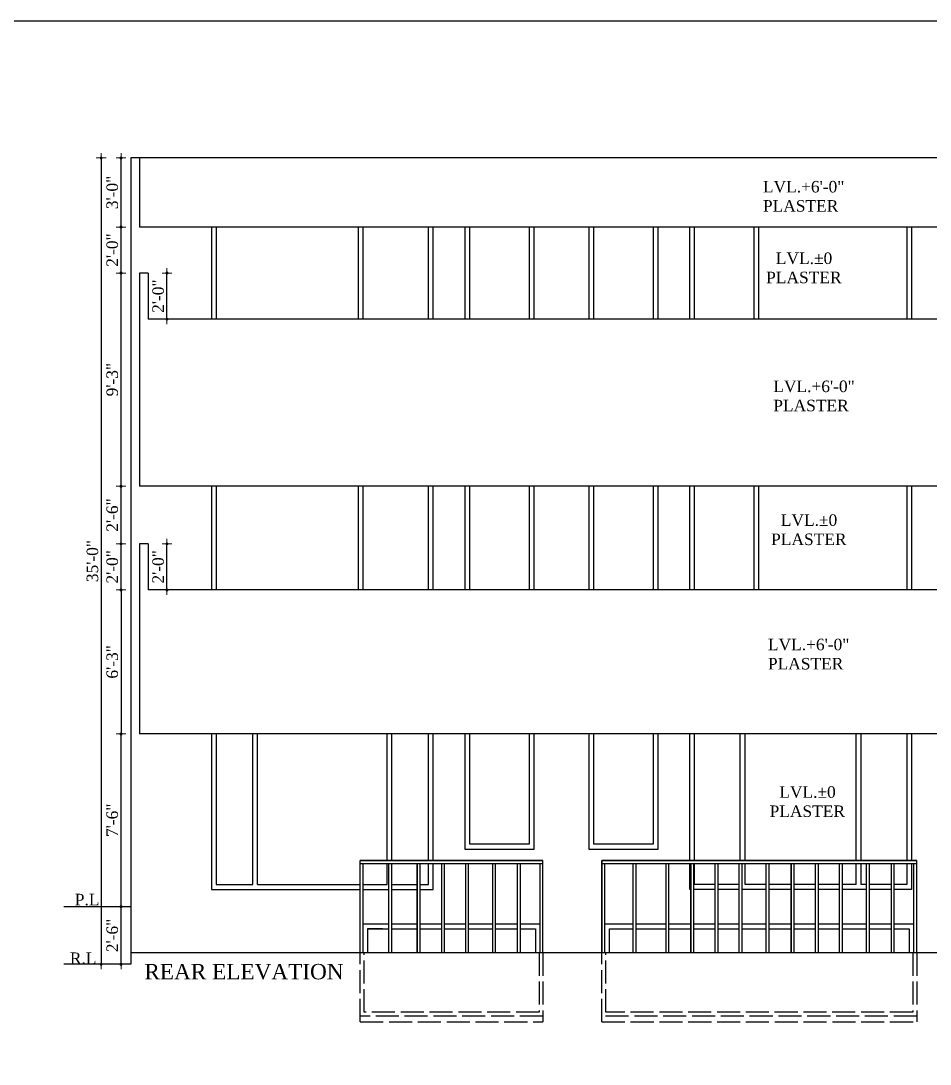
# Model space of a CAD drawing. Header units: feet. Extents: x 29269 to 32217, y -19918 to 20536.
# Drawn here: x 30486 to 30959, y -19324 to -18780 of the extents above; entities that cross this region are included whole.
import ezdxf
from ezdxf.enums import TextEntityAlignment as Align

# ---------------------------------------------------------------- set-up
doc = ezdxf.new("R2010")
doc.units = ezdxf.units.FT
doc.header["$MEASUREMENT"] = 0
doc.header["$PDMODE"] = 2
doc.linetypes.add('ACAD_ISO02W100', pattern=[15, 12, -3])
doc.layers.get('0').update_dxf_attribs({"lineweight": 30})
for name, color, linetype, lineweight in [('D.DIM.', 191, 'Continuous', 5), ('TEXT', 150, 'Continuous', 30), ('WALL', 10, 'Continuous', 30), ('WIN', 170, 'Continuous', 30)]:
    doc.layers.add(name, color=color, linetype=linetype, lineweight=lineweight)
doc.layers.add('P.HAELTH', color=221, linetype='Continuous')
doc.styles.add('GURPREET', font='times.ttf')
doc.dimstyles.new('GURPREET', dxfattribs={"dimtxt": 6, "dimasz": 0.4, "dimexe": 0.18, "dimexo": 0.0625, "dimgap": 1.5, "dimtad": 1, "dimdec": 1, "dimzin": 3, "dimdsep": 46, "dimlunit": 4, "dimtxsty": 'GURPREET', "dimblk": 'DIM TIK', "dimcen": 1, "dimse1": 1, "dimse2": 1, "dimclrd": 4, "dimclrt": 7, "dimadec": 0, "dimazin": 0, "dimtfac": 0.75, "dimtdec": 1, "dimtix": 1, "dimtmove": 2, "dimatfit": 3, "dimfxl": 0.18, "dimtolj": 1, "dimtzin": 0, "dimlwd": 25, "dimarcsym": 0})

# ---------------------------------------------------------------- blocks, each defined once
blk = doc.blocks.new('DIM TIK')
blk.add_hatch(color=7).paths.add_polyline_path([(-1.4, 0, 1), (1.4, 0, 1)])
at = {"color": 7}
for p, q in [((0, 1.4), (0, 6.4)), ((1.4, 0), (6.4, 0)), ((-6.4, 0), (-1.4, 0)), ((0, -6.4), (0, -1.4))]:
    blk.add_line(p, q, dxfattribs=at)
blk.add_circle((0, 0), 1.45, dxfattribs=at)
blk = doc.blocks.new('*D166')
at = {"layer": 'D.DIM.', "color": 4, "linetype": 'Continuous', "lineweight": 25, "transparency": 16777216}
blk.add_line((30538.04, -19271.34), (30538.04, -19242.14), dxfattribs=at)
at = {"layer": 'Defpoints', "color": 0, "transparency": 16777216}
for p in [(30538.04, -19241.74), (30543.09, -19241.74), (30543.09, -19271.74)]:
    blk.add_point(p, dxfattribs=at)
at = {"layer": 'D.DIM.', "color": 4, "lineweight": 25, "transparency": 16777216, "xscale": 0.4, "yscale": 0.4, "zscale": 0.4}
for p, rotation in [((30538.04, -19241.74), 90), ((30538.04, -19271.74), 270)]:
    blk.add_blockref('DIM TIK', p, dxfattribs=dict(at, rotation=rotation))
at = {"layer": 'D.DIM.', "color": 7, "transparency": 16777216, "insert": (30533.49, -19256.74), "char_height": 6, "attachment_point": 5, "rotation": 90, "style": 'GURPREET'}
blk.add_mtext('\\A1;2\'-6"', dxfattribs=at)
blk = doc.blocks.new('*D167')
at = {"layer": 'D.DIM.', "color": 4, "linetype": 'Continuous', "lineweight": 25, "transparency": 16777216}
blk.add_line((30538.04, -19241.34), (30538.04, -19152.14), dxfattribs=at)
at = {"layer": 'Defpoints', "color": 0, "transparency": 16777216}
for p in [(30538.04, -19151.74), (30547.59, -19151.74), (30543.09, -19241.74)]:
    blk.add_point(p, dxfattribs=at)
at = {"layer": 'D.DIM.', "color": 4, "lineweight": 25, "transparency": 16777216, "xscale": 0.4, "yscale": 0.4, "zscale": 0.4}
for p, rotation in [((30538.04, -19151.74), 90), ((30538.04, -19241.74), 270)]:
    blk.add_blockref('DIM TIK', p, dxfattribs=dict(at, rotation=rotation))
at = {"layer": 'D.DIM.', "color": 7, "transparency": 16777216, "insert": (30533.48, -19196.74), "char_height": 6, "attachment_point": 5, "rotation": 90, "style": 'GURPREET'}
blk.add_mtext('\\A1;7\'-6"', dxfattribs=at)
blk = doc.blocks.new('*D168')
at = {"layer": 'D.DIM.', "color": 4, "linetype": 'Continuous', "lineweight": 25, "transparency": 16777216}
blk.add_line((30538.04, -19076.34), (30538.04, -19053.14), dxfattribs=at)
at = {"layer": 'Defpoints', "color": 0, "transparency": 16777216}
for p in [(30538.04, -19052.74), (30547.59, -19052.74), (30552.09, -19076.74)]:
    blk.add_point(p, dxfattribs=at)
at = {"layer": 'D.DIM.', "color": 4, "lineweight": 25, "transparency": 16777216, "xscale": 0.4, "yscale": 0.4, "zscale": 0.4}
for p, rotation in [((30538.04, -19052.74), 90), ((30538.04, -19076.74), 270)]:
    blk.add_blockref('DIM TIK', p, dxfattribs=dict(at, rotation=rotation))
at = {"layer": 'D.DIM.', "color": 7, "transparency": 16777216, "insert": (30533.49, -19064.74), "char_height": 6, "attachment_point": 5, "rotation": 90, "style": 'GURPREET'}
blk.add_mtext('\\A1;2\'-0"', dxfattribs=at)
blk = doc.blocks.new('*D169')
at = {"layer": 'D.DIM.', "color": 4, "linetype": 'Continuous', "lineweight": 25, "transparency": 16777216}
blk.add_line((30538.04, -19052.34), (30538.04, -19023.14), dxfattribs=at)
at = {"layer": 'Defpoints', "color": 0, "transparency": 16777216}
for p in [(30538.04, -19022.74), (30547.59, -19022.74), (30547.59, -19052.74)]:
    blk.add_point(p, dxfattribs=at)
at = {"layer": 'D.DIM.', "color": 4, "lineweight": 25, "transparency": 16777216, "xscale": 0.4, "yscale": 0.4, "zscale": 0.4}
for p, rotation in [((30538.04, -19022.74), 90), ((30538.04, -19052.74), 270)]:
    blk.add_blockref('DIM TIK', p, dxfattribs=dict(at, rotation=rotation))
at = {"layer": 'D.DIM.', "color": 7, "transparency": 16777216, "insert": (30533.49, -19037.74), "char_height": 6, "attachment_point": 5, "rotation": 90, "style": 'GURPREET'}
blk.add_mtext('\\A1;2\'-6"', dxfattribs=at)
blk = doc.blocks.new('*D170')
at = {"layer": 'D.DIM.', "color": 4, "linetype": 'Continuous', "lineweight": 25, "transparency": 16777216}
blk.add_line((30538.04, -19022.34), (30538.04, -18912.14), dxfattribs=at)
at = {"layer": 'Defpoints', "color": 0, "transparency": 16777216}
for p in [(30538.04, -18911.74), (30549.84, -18911.74), (30547.59, -19022.74)]:
    blk.add_point(p, dxfattribs=at)
at = {"layer": 'D.DIM.', "color": 4, "lineweight": 25, "transparency": 16777216, "xscale": 0.4, "yscale": 0.4, "zscale": 0.4}
for p, rotation in [((30538.04, -18911.74), 90), ((30538.04, -19022.74), 270)]:
    blk.add_blockref('DIM TIK', p, dxfattribs=dict(at, rotation=rotation))
at = {"layer": 'D.DIM.', "color": 7, "transparency": 16777216, "insert": (30533.48, -18967.24), "char_height": 6, "attachment_point": 5, "rotation": 90, "style": 'GURPREET'}
blk.add_mtext('\\A1;9\'-3"', dxfattribs=at)
blk = doc.blocks.new('*D171')
at = {"layer": 'D.DIM.', "color": 4, "linetype": 'Continuous', "lineweight": 25, "transparency": 16777216}
blk.add_line((30538.04, -18911.34), (30538.04, -18888.14), dxfattribs=at)
at = {"layer": 'Defpoints', "color": 0, "transparency": 16777216}
for p in [(30538.04, -18887.74), (30547.59, -18887.74), (30549.84, -18911.74)]:
    blk.add_point(p, dxfattribs=at)
at = {"layer": 'D.DIM.', "color": 4, "lineweight": 25, "transparency": 16777216, "xscale": 0.4, "yscale": 0.4, "zscale": 0.4}
for p, rotation in [((30538.04, -18887.74), 90), ((30538.04, -18911.74), 270)]:
    blk.add_blockref('DIM TIK', p, dxfattribs=dict(at, rotation=rotation))
at = {"layer": 'D.DIM.', "color": 7, "transparency": 16777216, "insert": (30533.49, -18899.74), "char_height": 6, "attachment_point": 5, "rotation": 90, "style": 'GURPREET'}
blk.add_mtext('\\A1;2\'-0"', dxfattribs=at)
blk = doc.blocks.new('*D172')
at = {"layer": 'D.DIM.', "color": 4, "linetype": 'Continuous', "lineweight": 25, "transparency": 16777216}
blk.add_line((30538.04, -18887.34), (30538.04, -18852.14), dxfattribs=at)
at = {"layer": 'Defpoints', "color": 0, "transparency": 16777216}
for p in [(30538.04, -18851.74), (30547.59, -18851.74), (30547.59, -18887.74)]:
    blk.add_point(p, dxfattribs=at)
at = {"layer": 'D.DIM.', "color": 4, "lineweight": 25, "transparency": 16777216, "xscale": 0.4, "yscale": 0.4, "zscale": 0.4}
for p, rotation in [((30538.04, -18851.74), 90), ((30538.04, -18887.74), 270)]:
    blk.add_blockref('DIM TIK', p, dxfattribs=dict(at, rotation=rotation))
at = {"layer": 'D.DIM.', "color": 7, "transparency": 16777216, "insert": (30533.49, -18869.74), "char_height": 6, "attachment_point": 5, "rotation": 90, "style": 'GURPREET'}
blk.add_mtext('\\A1;3\'-0"', dxfattribs=at)
blk = doc.blocks.new('*D30')
at = {"layer": 'D.DIM.', "color": 4, "linetype": 'Continuous', "lineweight": 25, "transparency": 16777216}
blk.add_line((30527.71, -18852.14), (30527.71, -19271.34), dxfattribs=at)
at = {"layer": 'Defpoints', "color": 0, "transparency": 16777216}
for p in [(30541.81, -18851.74), (30527.71, -19271.74), (30537.31, -19271.74)]:
    blk.add_point(p, dxfattribs=at)
at = {"layer": 'D.DIM.', "color": 4, "lineweight": 25, "transparency": 16777216, "xscale": 0.4, "yscale": 0.4, "zscale": 0.4}
for p, rotation in [((30527.71, -18851.74), 90), ((30527.71, -19271.74), 270)]:
    blk.add_blockref('DIM TIK', p, dxfattribs=dict(at, rotation=rotation))
at = {"layer": 'D.DIM.', "color": 7, "transparency": 16777216, "insert": (30523.16, -19061.74), "char_height": 6, "attachment_point": 5, "rotation": 90, "style": 'GURPREET'}
blk.add_mtext('\\A1;35\'-0"', dxfattribs=at)
blk = doc.blocks.new('*D180')
at = {"layer": 'D.DIM.', "color": 4, "linetype": 'Continuous', "lineweight": 25, "transparency": 16777216}
blk.add_line((30561.94, -19076.34), (30561.94, -19053.14), dxfattribs=at)
at = {"layer": 'Defpoints', "color": 0, "transparency": 16777216}
for p in [(30549.84, -19052.74), (30561.94, -19052.74), (30552.09, -19076.74)]:
    blk.add_point(p, dxfattribs=at)
at = {"layer": 'D.DIM.', "color": 4, "lineweight": 25, "transparency": 16777216, "xscale": 0.4, "yscale": 0.4, "zscale": 0.4}
for p, rotation in [((30561.94, -19052.74), 90), ((30561.94, -19076.74), 270)]:
    blk.add_blockref('DIM TIK', p, dxfattribs=dict(at, rotation=rotation))
at = {"layer": 'D.DIM.', "color": 7, "transparency": 16777216, "insert": (30557.38, -19064.74), "char_height": 6, "attachment_point": 5, "rotation": 90, "style": 'GURPREET'}
blk.add_mtext('\\A1;2\'-0"', dxfattribs=at)
blk = doc.blocks.new('*D32')
at = {"layer": 'D.DIM.', "color": 4, "linetype": 'Continuous', "lineweight": 25, "transparency": 16777216}
blk.add_line((30561.94, -18935.34), (30561.94, -18912.14), dxfattribs=at)
at = {"layer": 'Defpoints', "color": 0, "transparency": 16777216}
for p in [(30552.09, -18911.74), (30561.94, -18911.74), (30552.09, -18935.74)]:
    blk.add_point(p, dxfattribs=at)
at = {"layer": 'D.DIM.', "color": 4, "lineweight": 25, "transparency": 16777216, "xscale": 0.4, "yscale": 0.4, "zscale": 0.4}
for p, rotation in [((30561.94, -18911.74), 90), ((30561.94, -18935.74), 270)]:
    blk.add_blockref('DIM TIK', p, dxfattribs=dict(at, rotation=rotation))
at = {"layer": 'D.DIM.', "color": 7, "transparency": 16777216, "insert": (30557.38, -18923.74), "char_height": 6, "attachment_point": 5, "rotation": 90, "style": 'GURPREET'}
blk.add_mtext('\\A1;2\'-0"', dxfattribs=at)
blk = doc.blocks.new('*D133')
at = {"layer": 'D.DIM.', "color": 4, "linetype": 'Continuous', "lineweight": 25, "transparency": 16777216}
for p, q in [((31407.89, -19089.25), (31407.89, -19088.85)), ((31407.89, -19089.65), (31407.89, -19092.65)), ((31407.89, -19093.05), (31407.89, -19093.45))]:
    blk.add_line(p, q, dxfattribs=at)
at = {"layer": 'Defpoints', "color": 0, "transparency": 16777216}
for p in [(30176.72, -19092.65), (31407.89, -19092.65), (31410.79, -19089.65)]:
    blk.add_point(p, dxfattribs=at)
at = {"layer": 'D.DIM.', "color": 4, "lineweight": 25, "transparency": 16777216, "xscale": 0.4, "yscale": 0.4, "zscale": 0.4}
for p, rotation in [((31407.89, -19089.65), 270), ((31407.89, -19092.65), 90)]:
    blk.add_blockref('DIM TIK', p, dxfattribs=dict(at, rotation=rotation))
at = {"layer": 'D.DIM.', "color": 7, "transparency": 16777216, "insert": (31403.34, -19091.15), "char_height": 6, "attachment_point": 5, "rotation": 90, "style": 'GURPREET'}
blk.add_mtext('\\A1;3"', dxfattribs=at)
blk = doc.blocks.new('*D136')
at = {"layer": 'D.DIM.', "color": 4, "linetype": 'Continuous', "lineweight": 25, "transparency": 16777216}
blk.add_line((30538.04, -19077.14), (30538.04, -19151.34), dxfattribs=at)
at = {"layer": 'Defpoints', "color": 0, "transparency": 16777216}
for p in [(30540.61, -19076.74), (30538.04, -19151.74), (30540.61, -19151.74)]:
    blk.add_point(p, dxfattribs=at)
at = {"layer": 'D.DIM.', "color": 4, "lineweight": 25, "transparency": 16777216, "xscale": 0.4, "yscale": 0.4, "zscale": 0.4}
for p, rotation in [((30538.04, -19076.74), 90), ((30538.04, -19151.74), 270)]:
    blk.add_blockref('DIM TIK', p, dxfattribs=dict(at, rotation=rotation))
at = {"layer": 'D.DIM.', "color": 7, "transparency": 16777216, "insert": (30533.49, -19114.24), "char_height": 6, "attachment_point": 5, "rotation": 90, "style": 'GURPREET'}
blk.add_mtext('\\A1;6\'-3"', dxfattribs=at)
blk = doc.blocks.new('*D479')
at = {"layer": 'D.DIM.', "color": 4, "linetype": 'Continuous', "lineweight": 25, "transparency": 16777216}
blk.add_line((30538.04, -19271.34), (30538.04, -19242.14), dxfattribs=at)
at = {"layer": 'Defpoints', "color": 0, "transparency": 16777216}
for p in [(30538.04, -19241.74), (30543.09, -19241.74), (30543.09, -19271.74)]:
    blk.add_point(p, dxfattribs=at)
at = {"layer": 'D.DIM.', "color": 4, "lineweight": 25, "transparency": 16777216, "xscale": 0.4, "yscale": 0.4, "zscale": 0.4}
for p, rotation in [((30538.04, -19241.74), 90), ((30538.04, -19271.74), 270)]:
    blk.add_blockref('DIM TIK', p, dxfattribs=dict(at, rotation=rotation))
at = {"layer": 'D.DIM.', "color": 7, "transparency": 16777216, "insert": (30533.49, -19256.74), "char_height": 6, "attachment_point": 5, "rotation": 90, "style": 'GURPREET'}
blk.add_mtext('\\A1;2\'-6"', dxfattribs=at)
blk = doc.blocks.new('*D480')
at = {"layer": 'D.DIM.', "color": 4, "linetype": 'Continuous', "lineweight": 25, "transparency": 16777216}
blk.add_line((30538.04, -19241.34), (30538.04, -19152.14), dxfattribs=at)
at = {"layer": 'Defpoints', "color": 0, "transparency": 16777216}
for p in [(30538.04, -19151.74), (30547.59, -19151.74), (30543.09, -19241.74)]:
    blk.add_point(p, dxfattribs=at)
at = {"layer": 'D.DIM.', "color": 4, "lineweight": 25, "transparency": 16777216, "xscale": 0.4, "yscale": 0.4, "zscale": 0.4}
for p, rotation in [((30538.04, -19151.74), 90), ((30538.04, -19241.74), 270)]:
    blk.add_blockref('DIM TIK', p, dxfattribs=dict(at, rotation=rotation))
at = {"layer": 'D.DIM.', "color": 7, "transparency": 16777216, "insert": (30533.48, -19196.74), "char_height": 6, "attachment_point": 5, "rotation": 90, "style": 'GURPREET'}
blk.add_mtext('\\A1;7\'-6"', dxfattribs=at)
blk = doc.blocks.new('*D481')
at = {"layer": 'D.DIM.', "color": 4, "linetype": 'Continuous', "lineweight": 25, "transparency": 16777216}
blk.add_line((30538.04, -19076.34), (30538.04, -19053.14), dxfattribs=at)
at = {"layer": 'Defpoints', "color": 0, "transparency": 16777216}
for p in [(30538.04, -19052.74), (30547.59, -19052.74), (30552.09, -19076.74)]:
    blk.add_point(p, dxfattribs=at)
at = {"layer": 'D.DIM.', "color": 4, "lineweight": 25, "transparency": 16777216, "xscale": 0.4, "yscale": 0.4, "zscale": 0.4}
for p, rotation in [((30538.04, -19052.74), 90), ((30538.04, -19076.74), 270)]:
    blk.add_blockref('DIM TIK', p, dxfattribs=dict(at, rotation=rotation))
at = {"layer": 'D.DIM.', "color": 7, "transparency": 16777216, "insert": (30533.49, -19064.74), "char_height": 6, "attachment_point": 5, "rotation": 90, "style": 'GURPREET'}
blk.add_mtext('\\A1;2\'-0"', dxfattribs=at)
blk = doc.blocks.new('*D482')
at = {"layer": 'D.DIM.', "color": 4, "linetype": 'Continuous', "lineweight": 25, "transparency": 16777216}
blk.add_line((30538.04, -19052.34), (30538.04, -19023.14), dxfattribs=at)
at = {"layer": 'Defpoints', "color": 0, "transparency": 16777216}
for p in [(30538.04, -19022.74), (30547.59, -19022.74), (30547.59, -19052.74)]:
    blk.add_point(p, dxfattribs=at)
at = {"layer": 'D.DIM.', "color": 4, "lineweight": 25, "transparency": 16777216, "xscale": 0.4, "yscale": 0.4, "zscale": 0.4}
for p, rotation in [((30538.04, -19022.74), 90), ((30538.04, -19052.74), 270)]:
    blk.add_blockref('DIM TIK', p, dxfattribs=dict(at, rotation=rotation))
at = {"layer": 'D.DIM.', "color": 7, "transparency": 16777216, "insert": (30533.49, -19037.74), "char_height": 6, "attachment_point": 5, "rotation": 90, "style": 'GURPREET'}
blk.add_mtext('\\A1;2\'-6"', dxfattribs=at)
blk = doc.blocks.new('*D483')
at = {"layer": 'D.DIM.', "color": 4, "linetype": 'Continuous', "lineweight": 25, "transparency": 16777216}
blk.add_line((30538.04, -19022.34), (30538.04, -18912.14), dxfattribs=at)
at = {"layer": 'Defpoints', "color": 0, "transparency": 16777216}
for p in [(30538.04, -18911.74), (30549.84, -18911.74), (30547.59, -19022.74)]:
    blk.add_point(p, dxfattribs=at)
at = {"layer": 'D.DIM.', "color": 4, "lineweight": 25, "transparency": 16777216, "xscale": 0.4, "yscale": 0.4, "zscale": 0.4}
for p, rotation in [((30538.04, -18911.74), 90), ((30538.04, -19022.74), 270)]:
    blk.add_blockref('DIM TIK', p, dxfattribs=dict(at, rotation=rotation))
at = {"layer": 'D.DIM.', "color": 7, "transparency": 16777216, "insert": (30533.48, -18967.24), "char_height": 6, "attachment_point": 5, "rotation": 90, "style": 'GURPREET'}
blk.add_mtext('\\A1;9\'-3"', dxfattribs=at)
blk = doc.blocks.new('*D484')
at = {"layer": 'D.DIM.', "color": 4, "linetype": 'Continuous', "lineweight": 25, "transparency": 16777216}
blk.add_line((30538.04, -18911.34), (30538.04, -18888.14), dxfattribs=at)
at = {"layer": 'Defpoints', "color": 0, "transparency": 16777216}
for p in [(30538.04, -18887.74), (30547.59, -18887.74), (30549.84, -18911.74)]:
    blk.add_point(p, dxfattribs=at)
at = {"layer": 'D.DIM.', "color": 4, "lineweight": 25, "transparency": 16777216, "xscale": 0.4, "yscale": 0.4, "zscale": 0.4}
for p, rotation in [((30538.04, -18887.74), 90), ((30538.04, -18911.74), 270)]:
    blk.add_blockref('DIM TIK', p, dxfattribs=dict(at, rotation=rotation))
at = {"layer": 'D.DIM.', "color": 7, "transparency": 16777216, "insert": (30533.49, -18899.74), "char_height": 6, "attachment_point": 5, "rotation": 90, "style": 'GURPREET'}
blk.add_mtext('\\A1;2\'-0"', dxfattribs=at)
blk = doc.blocks.new('*D485')
at = {"layer": 'D.DIM.', "color": 4, "linetype": 'Continuous', "lineweight": 25, "transparency": 16777216}
blk.add_line((30538.04, -18887.34), (30538.04, -18852.14), dxfattribs=at)
at = {"layer": 'Defpoints', "color": 0, "transparency": 16777216}
for p in [(30538.04, -18851.74), (30547.59, -18851.74), (30547.59, -18887.74)]:
    blk.add_point(p, dxfattribs=at)
at = {"layer": 'D.DIM.', "color": 4, "lineweight": 25, "transparency": 16777216, "xscale": 0.4, "yscale": 0.4, "zscale": 0.4}
for p, rotation in [((30538.04, -18851.74), 90), ((30538.04, -18887.74), 270)]:
    blk.add_blockref('DIM TIK', p, dxfattribs=dict(at, rotation=rotation))
at = {"layer": 'D.DIM.', "color": 7, "transparency": 16777216, "insert": (30533.49, -18869.74), "char_height": 6, "attachment_point": 5, "rotation": 90, "style": 'GURPREET'}
blk.add_mtext('\\A1;3\'-0"', dxfattribs=at)
blk = doc.blocks.new('*D486')
at = {"layer": 'D.DIM.', "color": 4, "linetype": 'Continuous', "lineweight": 25, "transparency": 16777216}
blk.add_line((30527.71, -18852.14), (30527.71, -19271.34), dxfattribs=at)
at = {"layer": 'Defpoints', "color": 0, "transparency": 16777216}
for p in [(30541.81, -18851.74), (30527.71, -19271.74), (30537.31, -19271.74)]:
    blk.add_point(p, dxfattribs=at)
at = {"layer": 'D.DIM.', "color": 4, "lineweight": 25, "transparency": 16777216, "xscale": 0.4, "yscale": 0.4, "zscale": 0.4}
for p, rotation in [((30527.71, -18851.74), 90), ((30527.71, -19271.74), 270)]:
    blk.add_blockref('DIM TIK', p, dxfattribs=dict(at, rotation=rotation))
at = {"layer": 'D.DIM.', "color": 7, "transparency": 16777216, "insert": (30523.16, -19061.74), "char_height": 6, "attachment_point": 5, "rotation": 90, "style": 'GURPREET'}
blk.add_mtext('\\A1;35\'-0"', dxfattribs=at)
blk = doc.blocks.new('*D495')
at = {"layer": 'D.DIM.', "color": 4, "linetype": 'Continuous', "lineweight": 25, "transparency": 16777216}
blk.add_line((30561.94, -19076.34), (30561.94, -19053.14), dxfattribs=at)
at = {"layer": 'Defpoints', "color": 0, "transparency": 16777216}
for p in [(30549.84, -19052.74), (30561.94, -19052.74), (30552.09, -19076.74)]:
    blk.add_point(p, dxfattribs=at)
at = {"layer": 'D.DIM.', "color": 4, "lineweight": 25, "transparency": 16777216, "xscale": 0.4, "yscale": 0.4, "zscale": 0.4}
for p, rotation in [((30561.94, -19052.74), 90), ((30561.94, -19076.74), 270)]:
    blk.add_blockref('DIM TIK', p, dxfattribs=dict(at, rotation=rotation))
at = {"layer": 'D.DIM.', "color": 7, "transparency": 16777216, "insert": (30557.38, -19064.74), "char_height": 6, "attachment_point": 5, "rotation": 90, "style": 'GURPREET'}
blk.add_mtext('\\A1;2\'-0"', dxfattribs=at)
blk = doc.blocks.new('*D496')
at = {"layer": 'D.DIM.', "color": 4, "linetype": 'Continuous', "lineweight": 25, "transparency": 16777216}
blk.add_line((30561.94, -18935.34), (30561.94, -18912.14), dxfattribs=at)
at = {"layer": 'Defpoints', "color": 0, "transparency": 16777216}
for p in [(30552.09, -18911.74), (30561.94, -18911.74), (30552.09, -18935.74)]:
    blk.add_point(p, dxfattribs=at)
at = {"layer": 'D.DIM.', "color": 4, "lineweight": 25, "transparency": 16777216, "xscale": 0.4, "yscale": 0.4, "zscale": 0.4}
for p, rotation in [((30561.94, -18911.74), 90), ((30561.94, -18935.74), 270)]:
    blk.add_blockref('DIM TIK', p, dxfattribs=dict(at, rotation=rotation))
at = {"layer": 'D.DIM.', "color": 7, "transparency": 16777216, "insert": (30557.38, -18923.74), "char_height": 6, "attachment_point": 5, "rotation": 90, "style": 'GURPREET'}
blk.add_mtext('\\A1;2\'-0"', dxfattribs=at)
blk = doc.blocks.new('*D798')
at = {"layer": 'D.DIM.', "color": 4, "linetype": 'Continuous', "lineweight": 25, "transparency": 16777216}
for p, q in [((31407.89, -19089.25), (31407.89, -19088.85)), ((31407.89, -19089.65), (31407.89, -19092.65)), ((31407.89, -19093.05), (31407.89, -19093.45))]:
    blk.add_line(p, q, dxfattribs=at)
at = {"layer": 'Defpoints', "color": 0, "transparency": 16777216}
for p in [(30176.72, -19092.65), (31407.89, -19092.65), (31410.79, -19089.65)]:
    blk.add_point(p, dxfattribs=at)
at = {"layer": 'D.DIM.', "color": 4, "lineweight": 25, "transparency": 16777216, "xscale": 0.4, "yscale": 0.4, "zscale": 0.4}
for p, rotation in [((31407.89, -19089.65), 270), ((31407.89, -19092.65), 90)]:
    blk.add_blockref('DIM TIK', p, dxfattribs=dict(at, rotation=rotation))
at = {"layer": 'D.DIM.', "color": 7, "transparency": 16777216, "insert": (31403.34, -19091.15), "char_height": 6, "attachment_point": 5, "rotation": 90, "style": 'GURPREET'}
blk.add_mtext('\\A1;3"', dxfattribs=at)
blk = doc.blocks.new('*D809')
at = {"layer": 'D.DIM.', "color": 4, "linetype": 'Continuous', "lineweight": 25, "transparency": 16777216}
blk.add_line((30538.04, -19077.14), (30538.04, -19151.34), dxfattribs=at)
at = {"layer": 'Defpoints', "color": 0, "transparency": 16777216}
for p in [(30540.61, -19076.74), (30538.04, -19151.74), (30540.61, -19151.74)]:
    blk.add_point(p, dxfattribs=at)
at = {"layer": 'D.DIM.', "color": 4, "lineweight": 25, "transparency": 16777216, "xscale": 0.4, "yscale": 0.4, "zscale": 0.4}
for p, rotation in [((30538.04, -19076.74), 90), ((30538.04, -19151.74), 270)]:
    blk.add_blockref('DIM TIK', p, dxfattribs=dict(at, rotation=rotation))
at = {"layer": 'D.DIM.', "color": 7, "transparency": 16777216, "insert": (30533.49, -19114.24), "char_height": 6, "attachment_point": 5, "rotation": 90, "style": 'GURPREET'}
blk.add_mtext('\\A1;6\'-3"', dxfattribs=at)

msp = doc.modelspace()

# ---------------------------------------------------------------- linework, layer by layer
at = {"layer": 'P.HAELTH', "color": 2}
for p, q in [((30662.58, -19217.74), (30757.66, -19217.74)), ((30662.58, -19265.74), (30662.58, -19217.74)), ((30662.58, -19217.74), (30757.66, -19217.74)), ((30662.58, -19265.74), (30662.58, -19217.74)), ((30662.58, -19219.24), (30757.66, -19219.24)), ((30662.58, -19219.24), (30757.66, -19219.24)), ((30664.08, -19265.74), (30664.08, -19219.24)), ((30664.08, -19265.74), (30664.08, -19219.24)), ((30677.52, -19265.74), (30677.52, -19219.24)), ((30677.52, -19265.74), (30677.52, -19219.24)), ((30679.02, -19265.74), (30679.02, -19219.24)), ((30679.02, -19265.74), (30679.02, -19219.24)), ((30692.27, -19265.74), (30692.27, -19219.24)), ((30692.27, -19265.74), (30692.27, -19219.24)), ((30693.77, -19265.74), (30693.77, -19219.24)), ((30693.77, -19265.74), (30693.77, -19219.24)), ((30704.98, -19265.74), (30704.98, -19219.24)), ((30704.98, -19265.74), (30704.98, -19219.24)), ((30706.48, -19265.74), (30706.48, -19219.24)), ((30706.48, -19265.74), (30706.48, -19219.24)), ((30717.46, -19265.74), (30717.46, -19219.24)), ((30717.46, -19265.74), (30717.46, -19219.24)), ((30718.96, -19265.74), (30718.96, -19219.24)), ((30718.96, -19265.74), (30718.96, -19219.24)), ((30731.51, -19265.74), (30731.51, -19219.24)), ((30731.51, -19265.74), (30731.51, -19219.24)), ((30733.01, -19265.74), (30733.01, -19219.24)), ((30733.01, -19265.74), (30733.01, -19219.24)), ((30744.47, -19265.74), (30744.47, -19219.24)), ((30744.47, -19265.74), (30744.47, -19219.24)), ((30745.97, -19265.74), (30745.97, -19219.24)), ((30745.97, -19265.74), (30745.97, -19219.24)), ((30756.16, -19265.74), (30756.16, -19219.24)), ((30756.16, -19265.74), (30756.16, -19219.24)), ((30757.66, -19265.74), (30757.66, -19217.74)), ((30757.66, -19265.74), (30757.66, -19217.74)), ((30757.66, -19265.74), (30757.66, -19217.74)), ((30757.66, -19265.74), (30757.66, -19217.74)), ((30788.35, -19265.74), (30788.35, -19217.74)), ((30788.35, -19217.74), (30952.3, -19217.74)), ((30788.35, -19265.74), (30788.35, -19217.74)), ((30788.35, -19265.74), (30788.35, -19217.74)), ((30788.35, -19217.74), (30952.3, -19217.74)), ((30788.35, -19265.74), (30788.35, -19217.74)), ((30788.35, -19219.24), (30952.3, -19219.24)), ((30788.35, -19219.24), (30952.3, -19219.24)), ((30789.85, -19265.74), (30789.85, -19219.24)), ((30789.85, -19265.74), (30789.85, -19219.24)), ((30804.63, -19265.74), (30804.63, -19219.24)), ((30804.63, -19265.74), (30804.63, -19219.24)), ((30806.13, -19265.74), (30806.13, -19219.24)), ((30806.13, -19265.74), (30806.13, -19219.24)), ((30821.75, -19265.74), (30821.75, -19219.24)), ((30821.75, -19265.74), (30821.75, -19219.24)), ((30823.25, -19265.74), (30823.25, -19219.24)), ((30823.25, -19265.74), (30823.25, -19219.24)), ((30834.72, -19265.74), (30834.72, -19219.24)), ((30834.72, -19265.74), (30834.72, -19219.24)), ((30836.22, -19265.74), (30836.22, -19219.24)), ((30836.22, -19265.74), (30836.22, -19219.24)), ((30847.42, -19265.74), (30847.42, -19219.24)), ((30847.42, -19265.74), (30847.42, -19219.24)), ((30848.92, -19265.74), (30848.92, -19219.24)), ((30848.92, -19265.74), (30848.92, -19219.24)), ((30859.9, -19265.74), (30859.9, -19219.24)), ((30859.9, -19265.74), (30859.9, -19219.24)), ((30861.4, -19265.74), (30861.4, -19219.24)), ((30861.4, -19265.74), (30861.4, -19219.24)), ((30873.95, -19265.74), (30873.95, -19219.24)), ((30873.95, -19265.74), (30873.95, -19219.24)), ((30875.45, -19265.74), (30875.45, -19219.24)), ((30875.45, -19265.74), (30875.45, -19219.24)), ((30886.91, -19265.74), (30886.91, -19219.24)), ((30886.91, -19265.74), (30886.91, -19219.24)), ((30888.41, -19265.74), (30888.41, -19219.24)), ((30888.41, -19265.74), (30888.41, -19219.24)), ((30899.61, -19265.74), (30899.61, -19219.24)), ((30899.61, -19265.74), (30899.61, -19219.24)), ((30901.11, -19265.74), (30901.11, -19219.24)), ((30901.11, -19265.74), (30901.11, -19219.24)), ((30912.1, -19265.74), (30912.1, -19219.24)), ((30912.1, -19265.74), (30912.1, -19219.24)), ((30913.6, -19265.74), (30913.6, -19219.24)), ((30913.6, -19265.74), (30913.6, -19219.24)), ((30926.15, -19265.74), (30926.15, -19219.24)), ((30926.15, -19265.74), (30926.15, -19219.24)), ((30927.65, -19265.74), (30927.65, -19219.24)), ((30927.65, -19265.74), (30927.65, -19219.24)), ((30939.11, -19265.74), (30939.11, -19219.24)), ((30939.11, -19265.74), (30939.11, -19219.24)), ((30940.61, -19265.74), (30940.61, -19219.24)), ((30940.61, -19265.74), (30940.61, -19219.24)), ((30950.8, -19265.74), (30950.8, -19219.24)), ((30950.8, -19265.74), (30950.8, -19219.24)), ((30952.3, -19265.74), (30952.3, -19217.74)), ((30952.3, -19265.74), (30952.3, -19217.74)), ((30952.3, -19265.74), (30952.3, -19217.74)), ((30952.3, -19265.74), (30952.3, -19217.74))]:
    msp.add_line(p, q, dxfattribs=at)
at = {"layer": 'WALL'}
for p, q in [((30543.09, -18851.74), (30543.09, -19271.74)), ((31146.09, -18851.74), (30543.09, -18851.74)), ((30547.59, -18851.74), (30547.59, -18887.74)), ((31141.59, -18887.74), (30547.59, -18887.74)), ((30552.09, -18911.74), (30547.59, -18911.74)), ((30547.59, -18911.74), (30547.59, -19022.74)), ((30552.09, -18911.74), (30552.09, -18935.74)), ((31137.09, -18935.74), (30552.09, -18935.74)), ((31141.59, -19022.74), (30547.59, -19022.74)), ((30552.09, -19052.74), (30547.59, -19052.74)), ((30547.59, -19052.74), (30547.59, -19151.74)), ((30552.09, -19052.74), (30552.09, -19076.74)), ((31137.09, -19076.74), (30552.09, -19076.74)), ((31141.59, -19151.74), (30547.59, -19151.74)), ((30757.66, -19217.74), (30662.58, -19217.74)), ((30952.3, -19217.74), (30788.35, -19217.74)), ((30543.09, -19241.74), (30508.3, -19241.74)), ((31146.09, -19265.74), (30543.09, -19265.74)), ((30543.09, -19271.74), (30508.3, -19271.74))]:
    msp.add_line(p, q, dxfattribs=at)
msp.add_lwpolyline([(29623.74, -18780.35), (31444.88, -18780.35), (31444.88, -19917.96), (29623.74, -19917.96)], close=True, dxfattribs=at)
at = {"layer": 'WIN'}
for p, q in [((30587.59, -18887.74), (30587.59, -18935.74)), ((30698.09, -18935.74), (30698.09, -18887.74)), ((30836.59, -18935.74), (30836.59, -18887.74)), ((30947.09, -18887.74), (30947.09, -18935.74)), ((30587.59, -19022.74), (30587.59, -19076.74)), ((30698.09, -19076.74), (30698.09, -19022.74)), ((30836.59, -19076.74), (30836.59, -19022.74)), ((30947.09, -19022.74), (30947.09, -19076.74)), ((30587.59, -19151.74), (30587.59, -19230.24)), ((30698.09, -19217.74), (30698.09, -19151.74)), ((30836.59, -19217.74), (30836.59, -19151.74)), ((30947.09, -19151.74), (30947.09, -19217.74)), ((30698.09, -19230.24), (30698.09, -19219.24)), ((30836.59, -19230.24), (30836.59, -19219.24)), ((30947.09, -19219.24), (30947.09, -19230.24)), ((30587.59, -19230.24), (30606.59, -19230.24)), ((30609.09, -19230.24), (30662.58, -19230.24)), ((30664.08, -19230.24), (30676.59, -19230.24)), ((30679.09, -19230.24), (30692.27, -19230.24)), ((30693.77, -19230.24), (30698.09, -19230.24)), ((30847.42, -19230.24), (30836.59, -19230.24)), ((30859.9, -19230.24), (30848.92, -19230.24)), ((30873.95, -19230.24), (30862.89, -19230.24)), ((30886.91, -19230.24), (30875.45, -19230.24)), ((30899.61, -19230.24), (30888.41, -19230.24)), ((30912.1, -19230.24), (30901.11, -19230.24)), ((30920.79, -19230.24), (30913.6, -19230.24)), ((30926.15, -19230.24), (30923.29, -19230.24)), ((30939.11, -19230.24), (30927.65, -19230.24)), ((30947.09, -19230.24), (30940.61, -19230.24)), ((30693.77, -19250.74), (30704.98, -19250.74)), ((30836.22, -19250.74), (30847.42, -19250.74)), ((30888.41, -19250.74), (30899.61, -19250.74)), ((30693.77, -19253.24), (30704.98, -19253.24)), ((30836.22, -19253.24), (30847.42, -19253.24)), ((30888.41, -19253.24), (30899.61, -19253.24))]:
    msp.add_line(p, q, dxfattribs=at)
at = {"layer": 'WIN', "linetype": 'ACAD_ISO02W100'}
for p, q in [((30662.58, -19301.74), (30662.58, -19265.74)), ((30664.58, -19296.74), (30664.58, -19265.74)), ((30755.66, -19265.74), (30755.66, -19296.74)), ((30757.66, -19265.74), (30757.66, -19301.74)), ((30788.35, -19301.74), (30788.35, -19265.74)), ((30790.35, -19296.74), (30790.35, -19265.74)), ((30950.3, -19265.74), (30950.3, -19296.74)), ((30952.3, -19265.74), (30952.3, -19301.74)), ((30757.66, -19298.74), (30662.58, -19298.74)), ((30755.66, -19296.74), (30664.58, -19296.74)), ((30952.3, -19298.74), (30788.35, -19298.74)), ((30950.3, -19296.74), (30790.35, -19296.74)), ((30662.58, -19301.74), (30757.66, -19301.74)), ((30788.35, -19301.74), (30952.3, -19301.74))]:
    msp.add_line(p, q, dxfattribs=at)
at = {"layer": 'WIN'}
for points in [[(30585.09, -18887.74), (30585.09, -18935.74)], [(30661.59, -18935.74), (30661.59, -18887.74)], [(30664.09, -18935.74), (30664.09, -18887.74)], [(30700.59, -18935.74), (30700.59, -18887.74)], [(30717.09, -18887.74), (30717.09, -18935.74)], [(30719.59, -18935.74), (30719.59, -18887.74)], [(30750.59, -18887.74), (30750.59, -18935.74)], [(30753.09, -18935.74), (30753.09, -18887.74)], [(30781.59, -18887.74), (30781.59, -18935.74)], [(30784.09, -18935.74), (30784.09, -18887.74)], [(30815.09, -18887.74), (30815.09, -18935.74)], [(30817.59, -18935.74), (30817.59, -18887.74)], [(30834.09, -18935.74), (30834.09, -18887.74)], [(30867.59, -18935.74), (30867.59, -18887.74)], [(30870.09, -18935.74), (30870.09, -18887.74)], [(30949.59, -18887.74), (30949.59, -18935.74)], [(30585.09, -19022.74), (30585.09, -19076.74)], [(30661.59, -19076.74), (30661.59, -19022.74)], [(30664.09, -19076.74), (30664.09, -19022.74)], [(30700.59, -19076.74), (30700.59, -19022.74)], [(30717.09, -19022.74), (30717.09, -19076.74)], [(30719.59, -19076.74), (30719.59, -19022.74)], [(30750.59, -19022.74), (30750.59, -19076.74)], [(30753.09, -19076.74), (30753.09, -19022.74)], [(30781.59, -19022.74), (30781.59, -19076.74)], [(30784.09, -19076.74), (30784.09, -19022.74)], [(30815.09, -19022.74), (30815.09, -19076.74)], [(30817.59, -19076.74), (30817.59, -19022.74)], [(30834.09, -19076.74), (30834.09, -19022.74)], [(30867.59, -19076.74), (30867.59, -19022.74)], [(30870.09, -19076.74), (30870.09, -19022.74)], [(30949.59, -19022.74), (30949.59, -19076.74)], [(30585.09, -19151.74), (30585.09, -19232.74), (30662.58, -19232.74)], [(30606.59, -19230.24), (30606.59, -19151.74)], [(30609.09, -19230.24), (30609.09, -19151.74)], [(30676.59, -19217.74), (30676.59, -19151.74)], [(30679.09, -19217.74), (30679.09, -19151.74)], [(30700.59, -19217.74), (30700.59, -19151.74)], [(30717.09, -19151.74), (30717.09, -19211.74), (30753.09, -19211.74), (30753.09, -19151.74)], [(30750.59, -19151.74), (30750.59, -19209.24), (30719.59, -19209.24), (30719.59, -19151.74)], [(30781.59, -19151.74), (30781.59, -19211.74), (30817.59, -19211.74), (30817.59, -19151.74)], [(30815.09, -19151.74), (30815.09, -19209.24), (30784.09, -19209.24), (30784.09, -19151.74)], [(30834.09, -19217.74), (30834.09, -19151.74)], [(30860.39, -19217.74), (30860.39, -19151.74)], [(30862.89, -19217.74), (30862.89, -19151.74)], [(30920.79, -19217.74), (30920.79, -19151.74)], [(30923.29, -19217.74), (30923.29, -19151.74)], [(30949.59, -19151.74), (30949.59, -19217.74)], [(30676.59, -19230.24), (30676.59, -19219.24)], [(30679.09, -19230.24), (30679.09, -19219.24)], [(30692.27, -19219.24), (30692.27, -19265.74)], [(30693.77, -19232.74), (30700.59, -19232.74), (30700.59, -19219.24)], [(30788.35, -19217.74), (30788.35, -19265.74)], [(30834.72, -19232.74), (30834.09, -19232.74), (30834.09, -19219.24)], [(30834.72, -19219.24), (30834.72, -19265.74)], [(30862.89, -19230.24), (30862.89, -19219.24)], [(30886.91, -19219.24), (30886.91, -19265.74)], [(30920.79, -19230.24), (30920.79, -19219.24)], [(30923.29, -19230.24), (30923.29, -19219.24)], [(30949.59, -19219.24), (30949.59, -19232.74), (30940.61, -19232.74)], [(30664.08, -19232.74), (30677.52, -19232.74)], [(30679.02, -19232.74), (30692.27, -19232.74)], [(30847.42, -19232.74), (30836.22, -19232.74)], [(30859.9, -19232.74), (30848.92, -19232.74)], [(30873.95, -19232.74), (30861.4, -19232.74)], [(30886.91, -19232.74), (30875.45, -19232.74)], [(30899.61, -19232.74), (30888.41, -19232.74)], [(30912.1, -19232.74), (30901.11, -19232.74)], [(30926.15, -19232.74), (30913.6, -19232.74)], [(30939.11, -19232.74), (30927.65, -19232.74)], [(30664.08, -19250.74), (30677.52, -19250.74)], [(30679.02, -19250.74), (30692.27, -19250.74)], [(30706.48, -19250.74), (30717.46, -19250.74)], [(30718.96, -19250.74), (30731.51, -19250.74)], [(30733.01, -19250.74), (30744.47, -19250.74)], [(30745.97, -19250.74), (30756.16, -19250.74)], [(30789.85, -19265.74), (30789.85, -19250.74), (30804.63, -19250.74)], [(30806.13, -19250.74), (30821.75, -19250.74)], [(30823.25, -19250.74), (30834.72, -19250.74)], [(30848.92, -19250.74), (30859.9, -19250.74)], [(30861.4, -19250.74), (30873.95, -19250.74)], [(30875.45, -19250.74), (30886.91, -19250.74)], [(30901.11, -19250.74), (30912.1, -19250.74)], [(30913.6, -19250.74), (30926.15, -19250.74)], [(30927.65, -19250.74), (30939.11, -19250.74)], [(30940.61, -19250.74), (30950.8, -19250.74)], [(30666.35, -19253.24), (30677.52, -19253.24)], [(30674.13, -19253.24), (30666.35, -19253.24), (30666.35, -19265.74)], [(30679.02, -19253.24), (30692.27, -19253.24)], [(30706.48, -19253.24), (30717.46, -19253.24)], [(30718.96, -19253.24), (30731.51, -19253.24)], [(30733.01, -19253.24), (30744.47, -19253.24)], [(30745.97, -19253.24), (30753.75, -19253.24), (30753.75, -19265.74)], [(30792.35, -19265.74), (30792.35, -19253.24), (30804.63, -19253.24)], [(30806.13, -19253.24), (30821.75, -19253.24)], [(30823.25, -19253.24), (30834.72, -19253.24)], [(30848.92, -19253.24), (30859.9, -19253.24)], [(30861.4, -19253.24), (30873.95, -19253.24)], [(30875.45, -19253.24), (30886.91, -19253.24)], [(30901.11, -19253.24), (30912.1, -19253.24)], [(30913.6, -19253.24), (30926.15, -19253.24)], [(30927.65, -19253.24), (30939.11, -19253.24)], [(30940.61, -19253.24), (30948.39, -19253.24), (30948.39, -19265.74)]]:
    msp.add_lwpolyline(points, dxfattribs=at)

# ---------------------------------------------------------------- texts
at = {"layer": 'TEXT', "style": 'GURPREET'}
for s, p in [('P.L', (30520.41, -19241.03)), ('R.L', (30518.33, -19271.59))]:
    msp.add_text(s, height=6, rotation=0, dxfattribs=at).set_placement(p, align=Align.CENTER)
at = {"layer": 'TEXT', "attachment_point": 1, "style": 'GURPREET'}
for s, insert, char_height, width in [('\\A1;\\pi18.9798;LVL.+6\'-0"\\PPLASTER', (30853.22, -18863.73), 6, 76.2875), ('\\A1;\\pi24.026;LVL.±0\\P\\pi18.98;PLASTER', (30854.9, -18901), 6, 76.2875), ('\\A1;\\pi18.9798;LVL.+6\'-0"\\PPLASTER', (30858.62, -18967.71), 6, 76.2875), ('\\A1;\\pi24.026;LVL.±0\\P\\pi18.98;PLASTER', (30857.49, -19037.38), 6, 76.2875), ('\\A1;\\pi18.9798;LVL.+6\'-0"\\PPLASTER', (30855.83, -19102.17), 6, 76.2875), ('\\A1;\\pi24.026;LVL.±0\\P\\pi18.98;PLASTER', (30856.7, -19179.01), 6, 76.2875), ('REAR ELEVATION', (30550.2, -19271.57), 8, 341.5176)]:
    msp.add_mtext(s, dxfattribs=dict(at, insert=insert, char_height=char_height, width=width))

# ---------------------------------------------------------------- dimensions: what is measured, and where the dimension line sits
at = {"layer": 'D.DIM.'}
for base, p1, p2, picture, middle in [((30527.71, -19271.74), (30541.81, -18851.74), (30537.31, -19271.74), '*D30', (30523.16, -19061.74)), ((30527.71, -19271.74), (30541.81, -18851.74), (30537.31, -19271.74), '*D486', (30523.16, -19061.74)), ((30538.04, -18851.74), (30547.59, -18887.74), (30547.59, -18851.74), '*D172', (30533.49, -18869.74)), ((30538.04, -18851.74), (30547.59, -18887.74), (30547.59, -18851.74), '*D485', (30533.49, -18869.74)), ((30538.04, -18887.74), (30549.84, -18911.74), (30547.59, -18887.74), '*D171', (30533.49, -18899.74)), ((30538.04, -18887.74), (30549.84, -18911.74), (30547.59, -18887.74), '*D484', (30533.49, -18899.74)), ((30538.04, -18911.74), (30547.59, -19022.74), (30549.84, -18911.74), '*D170', (30533.48, -18967.24)), ((30538.04, -18911.74), (30547.59, -19022.74), (30549.84, -18911.74), '*D483', (30533.48, -18967.24)), ((30561.94, -18911.74), (30552.09, -18935.74), (30552.09, -18911.74), '*D32', (30557.38, -18923.74)), ((30561.94, -18911.74), (30552.09, -18935.74), (30552.09, -18911.74), '*D496', (30557.38, -18923.74)), ((30538.04, -19022.74), (30547.59, -19052.74), (30547.59, -19022.74), '*D169', (30533.49, -19037.74)), ((30538.04, -19022.74), (30547.59, -19052.74), (30547.59, -19022.74), '*D482', (30533.49, -19037.74)), ((30538.04, -19052.74), (30552.09, -19076.74), (30547.59, -19052.74), '*D168', (30533.49, -19064.74)), ((30538.04, -19052.74), (30552.09, -19076.74), (30547.59, -19052.74), '*D481', (30533.49, -19064.74)), ((30561.94, -19052.74), (30552.09, -19076.74), (30549.84, -19052.74), '*D180', (30557.38, -19064.74)), ((30561.94, -19052.74), (30552.09, -19076.74), (30549.84, -19052.74), '*D495', (30557.38, -19064.74)), ((30538.04, -19151.74), (30540.61, -19076.74), (30540.61, -19151.74), '*D136', (30533.49, -19114.24)), ((30538.04, -19151.74), (30540.61, -19076.74), (30540.61, -19151.74), '*D809', (30533.49, -19114.24)), ((31407.89, -19092.65), (31410.79, -19089.65), (30176.72, -19092.65), '*D133', (31403.34, -19091.15)), ((31407.89, -19092.65), (31410.79, -19089.65), (30176.72, -19092.65), '*D798', (31403.34, -19091.15)), ((30538.04, -19151.74), (30543.09, -19241.74), (30547.59, -19151.74), '*D167', (30533.48, -19196.74)), ((30538.04, -19151.74), (30543.09, -19241.74), (30547.59, -19151.74), '*D480', (30533.48, -19196.74)), ((30538.04, -19241.74), (30543.09, -19271.74), (30543.09, -19241.74), '*D166', (30533.49, -19256.74)), ((30538.04, -19241.74), (30543.09, -19271.74), (30543.09, -19241.74), '*D479', (30533.49, -19256.74))]:
    dim = msp.add_linear_dim(base=base, p1=p1, p2=p2, angle=90, dimstyle='GURPREET', dxfattribs=at)
    dim.commit()
    dim.dimension.update_dxf_attribs({"geometry": picture, "text_midpoint": middle})

doc.saveas('drawing.dxf')
